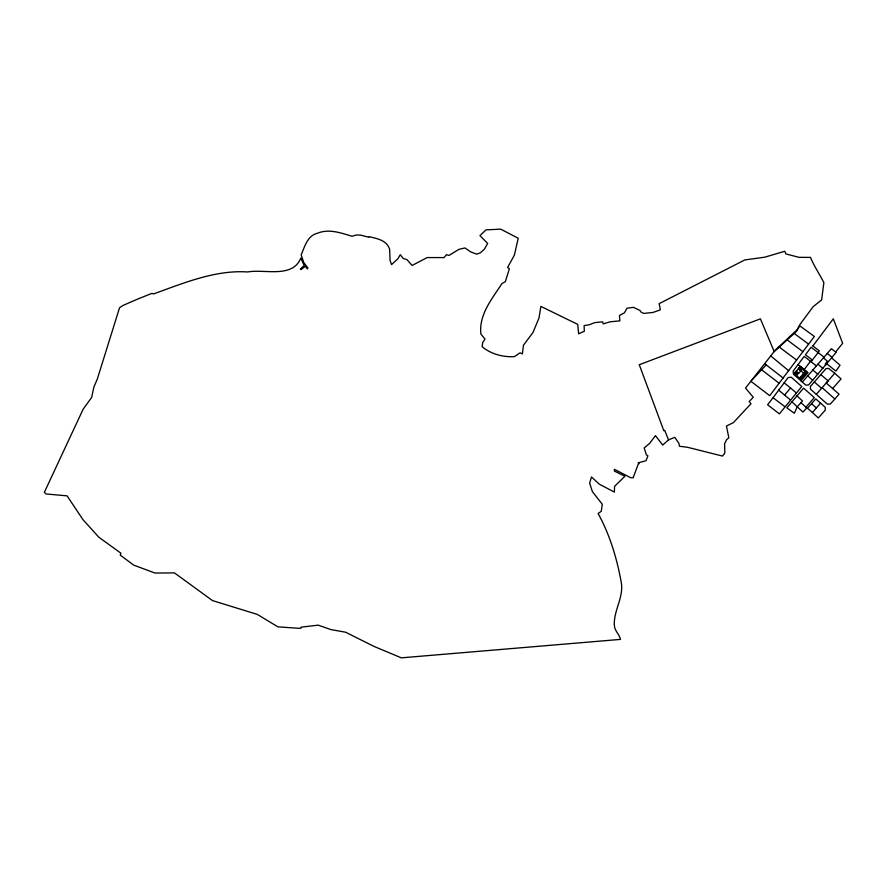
<?xml version="1.0" encoding="UTF-8"?>
<svg xmlns="http://www.w3.org/2000/svg" width="887" height="887" viewBox="0 0 887 887"><rect width="100%" height="100%" fill="white"/><g stroke="black" fill="none" stroke-linecap="round" stroke-linejoin="round"><path stroke-width="1.33" d="M805.928 407.2L814.299 397.598L803.589 388.129L786.836 407.854L794.342 413.253L797.236 406.8L802.502 401.013L796.792 395.702M773.043 397.72L788.133 377.529L791.282 377.241L801.759 386.51L779.385 413.874L767.599 404.771L773.043 397.72L784.873 406.667M750.846 381.255L769.728 395.691L814.355 336.483L799.686 325.762L796.426 331.428L773.675 352.15L745.523 388.062L753.263 397.276L749.16 401.545L750.99 403.729L733.349 422.667L726.453 426.026L728.837 437.812L726.73 439.575L724.612 443.6L724.801 453.102L722.484 456.062L687.503 447.27L679.442 446.25L678.932 443.378L674.752 437.346L668.532 439.852L662.7 445.074L655.482 435.661L649.583 443.422L644.195 447.946L646.324 454.765L647.898 455.84L646.024 460.697L638.086 462.87L639.15 463.491L638.063 464.588L633.118 477.827L630.657 477.694L614.381 469.301L614.381 471.052L624.903 476.264L614.558 486.353L614.381 492.097L599.279 484.147L591.496 476.951L589.633 483.093L592.405 491.664L602.295 504.271L601.264 511.3L598.093 513.495C609.779 534.628 616.787 557.99 621.111 581.65C624.37 596.807 613.239 610.711 614.381 625.723C614.835 631.123 619.392 634.316 620.501 639.394L401.334 657.844L373.893 646.357L345.597 632.209L330.895 629.582L318.167 625.147L301.092 627.164L301.092 628.074L299.196 628.329L277.875 626.843L257.385 614.436L212.47 600.566L174.44 572.891L154.992 573.035L133.726 565.13L120.266 555.14L120.832 553.122L98.867 537.245L83.023 519.727L67.079 495.855L45.98 493.959L44.35 492.318L83.167 409.14L91.627 397.476L93.911 387.042L97.293 379.093L119.534 307.789L122.872 305.494L138.228 298.852L151.976 293.342L153.484 293.941C183.52 283.164 215.297 269.748 247.684 271.965C264.326 268.828 292.599 278.695 300.782 258.084L304.208 265.512L300.416 268.961L300.904 269.615L305.372 266.344L307.357 268.916L307.889 268.007L303.731 262.508L301.181 254.824C304.729 246.664 307.445 235.51 317.513 233.226C328.811 228.502 341.14 232.971 352.183 236.297L356.164 234.977L360.565 235.133L368.937 237.261L369.125 236.685C377.019 238.548 386.665 240.155 389.604 249.092L390.114 260.7L391.588 264.592L397.908 258.727L400.292 254.713L403.241 258.516L406.933 259.625L412.089 265.479L427.157 257.574L444.121 257.574L446.416 254.669L448.966 255.467L458.901 249.358L464.943 247.95L470.698 251.908L476.674 254.137L480.31 252.873L484.468 249.092L487.65 243.415L479.956 235.654L485.998 229.866L500.723 229.156L518.219 238.259L514.349 255.179L507.63 267.397L509.382 268.694L505.324 281.711L501.942 283.585C492.13 298.675 478.647 314.796 480.898 334.055L484.967 339.034L482.694 342.626L482.129 346.717C490.844 354.068 503.051 357.295 514.382 356.618L520.104 352.804L522.399 353.924L523.441 345.231L533.009 332.459L538.997 318.001L540.882 306.392L577.759 324.409L578.612 333.811L584.322 331.239L584.112 325.607L589.012 324.842L594.833 322.602L602.617 321.837L603.238 323.877L610.289 321.77L619.847 320.872L619.47 315.462L624.393 312.867L626.998 308.21L633.473 307.357L640.148 310.528L640.602 311.736L643.596 313.421L652.921 312.479L660.338 309.873L659.174 303.653L744.803 259.935L764.694 257.197L784.751 251.276L785.926 253.948L799.032 257.352L810.518 257.396C814.166 266.399 819.466 273.928 823.879 282.665L821.606 299.95L813.179 306.636L799.886 324.564L797.258 329.609L774.096 351.33M804.243 369.546L810.452 361.264M812.891 345.93L833.314 318.81L842.65 343.291L835.632 352.017M811.04 361.73L819.366 350.964L812.392 345.531M816.328 365.865L804.221 356.386L793.133 371.11L793.488 374.181L805.795 385.124L808.645 384.936L836.131 352.405L831.385 348.724L802.358 382.064M790.228 399.749L778.697 390.158M784.474 395.236L790.517 387.974L784.163 382.84M834.711 373.283L828.624 368.415L826.019 368.615L810.363 386.499L810.541 389.249L827.316 404.117L830.443 403.984L839.069 394.194L826.229 382.984L834.711 373.283L841.076 378.904L832.627 388.573M812.425 412.51L807.458 408.22L815.774 398.906L825.243 407.277L825.276 410.127L818.28 417.965L812.425 412.51L820.553 403.13M794.286 373.638L799.952 367.151L806.449 372.828L800.784 379.314L794.12 373.449L796.182 371.088L798.732 373.316L800.795 370.954L798.245 368.737L800.307 366.375L802.668 368.438L800.606 370.788M795.65 374.835L796.836 373.471L795.473 372.285M796.482 375.511L798.544 373.15M799.42 378.128L800.606 376.775L801.97 377.962M800.917 380.789L808.057 372.618L798.056 364.568M816.295 394.349L822.127 387.674L834.844 398.984M752.154 379.824L766.213 364.879M794.209 333.445L808.611 344.145M787.135 339.887L802.935 351.707M779.252 347.072L796.648 360.089M824.034 357.095L811.106 347.238L805.451 354.745L812.337 360.044M761.678 369.824L779.241 383.317M764.638 363.659L783.188 378.05M827.227 353.458L832.128 357.383M826.917 363.87L835.853 371.121L840.056 365.222L831.673 357.949M770.714 355.92L788.676 370.733M820.774 374.624L828.125 380.822L821.606 388.273L814.31 381.942M823.413 357.805L827.349 361.153L825.243 364.113L826.052 364.856M817.869 364.113L822.925 368.471M812.814 369.934L817.869 374.303M790.517 387.974L796.216 392.886M799.276 367.551L801.637 369.613M798.577 368.726L805.074 374.403M803.212 373.904L804.154 374.724M795.151 372.274L797.513 374.336M807.713 375.855L812.68 380.29M811.527 403.663L816.339 407.987M800.994 402.665L806.749 407.953L802.912 412.067L791.559 401.523M774.229 351.651L760.403 318.843L639.272 364.734L663.831 430.716L664.673 430.284L668.532 439.852M805.684 371.065L800.739 376.731L801.682 377.552L806.627 371.886L805.684 371.065"/></g></svg>
